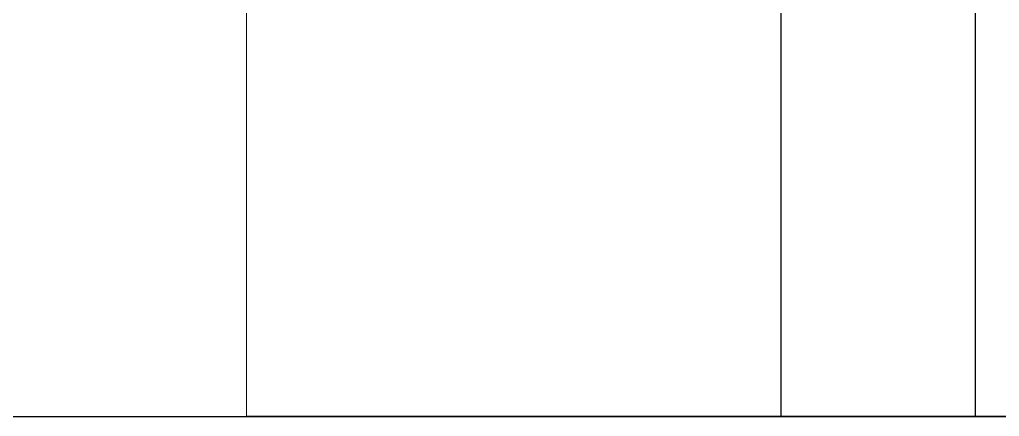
# Model space of a CAD drawing. Extents: x 500 to 100500, y -14500 to 21140.
# Drawn here: x 14710.3 to 14811.2, y -7569 to -7528.2 of the extents above; entities that cross this region are included whole.
import ezdxf

# ---------------------------------------------------------------- set-up
doc = ezdxf.new("R2010")
doc.units = 0
doc.linetypes.add('SLD-Solid', pattern=[0])
doc.layers.get('0').update_dxf_attribs({"linetype": 'CONTINUOUS'})
doc.layers.add('D', color=7, linetype='CONTINUOUS')
doc.layers.add('M06SMMF-001B', color=7, linetype='CONTINUOUS')
doc.layers.add('MODEL', color=7, linetype='SLD-Solid', lineweight=15)

# ---------------------------------------------------------------- blocks, each defined once
blk = doc.blocks.new('KA$Ca24aadca')
blk.add_line((55, 0), (135, 0))
at = {"layer": 'MODEL'}
blk.add_line((135, 95), (135, 0), dxfattribs=at)
blk = doc.blocks.new('KSKDKFK')
blk.add_line((-19168.91, -27307.19, -52.38), (-15968.91, -27307.19, -52.38))
blk = doc.blocks.new('KA$C3c6553a9')
at = {"layer": 'M06SMMF-001B'}
for p, q in [((2024.5, 105, 160.86), (2024.5, 0, 160.86)), ((2044.5, 105, 160.86), (2044.5, 0, 160.86)), ((44.5, 0, 160.86), (2044.5, 0, 160.86))]:
    blk.add_line(p, q, dxfattribs=at)

msp = doc.modelspace()

# ---------------------------------------------------------------- block references
at = {"xscale": -1}
msp.add_blockref('KA$Ca24aadca', (14868.71, -7569.04, -75.82), dxfattribs=at)
at = {"layer": 'D'}
msp.add_blockref('KSKDKFK', (30867.63, 19738.15, -55.27), dxfattribs=at)
at = {"layer": 'D', "color": 1}
msp.add_blockref('KA$C3c6553a9', (12764.21, -7569.04, -268.51), dxfattribs=at)

doc.saveas('drawing.dxf')
